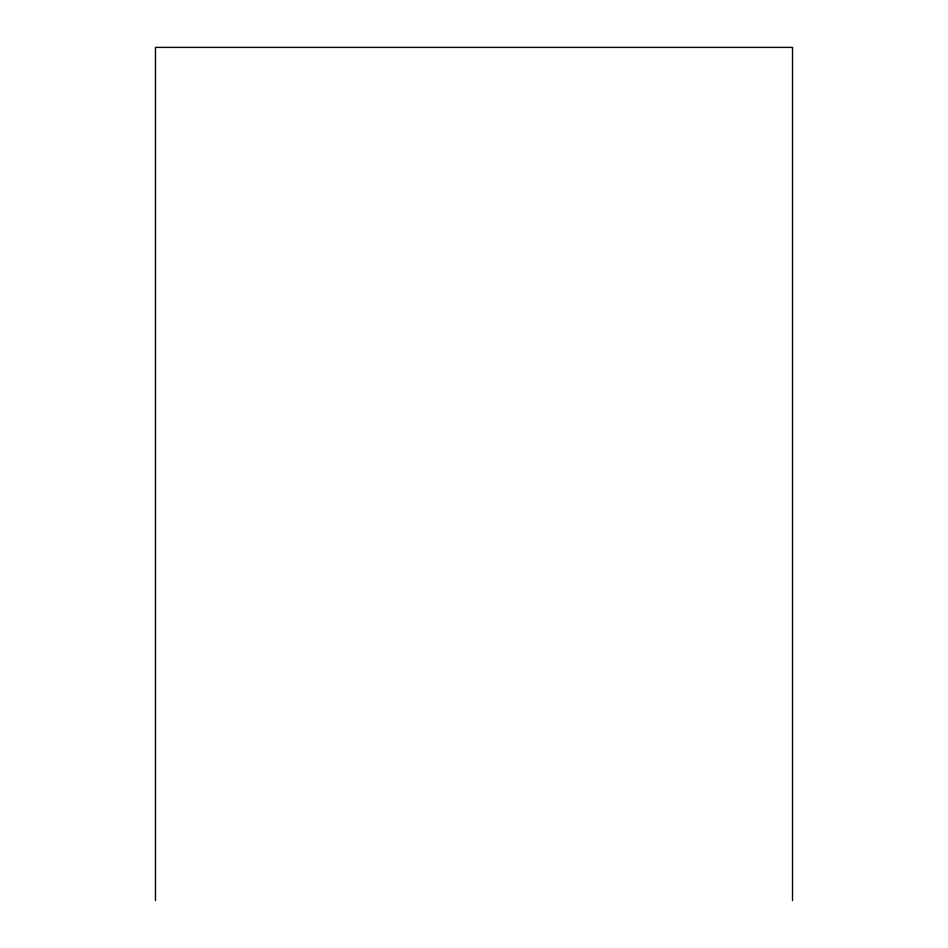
<?xml version="1.0" encoding="UTF-8"?>
<svg xmlns="http://www.w3.org/2000/svg" width="948" height="948" viewBox="0 0 948 948"><rect width="100%" height="100%" fill="white"/><g stroke="black" fill="none" stroke-linecap="round" stroke-linejoin="round"><path stroke-width="1.42" d="M792.528 900.6L792.528 47.4L155.472 47.4L155.472 900.6"/></g></svg>
